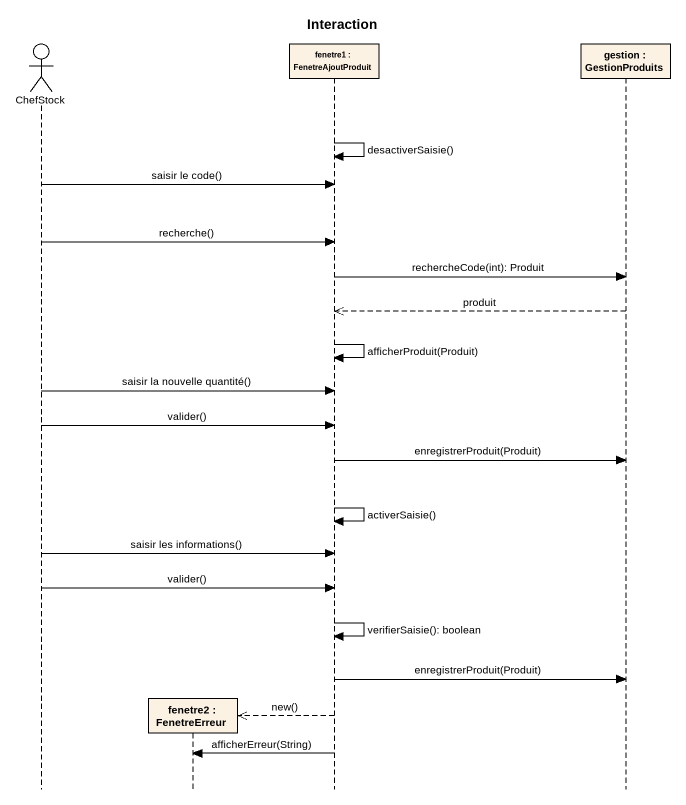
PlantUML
@startuml
title Interaction
hide footbox
actor ChefStock
participant "fenetre2 : FenetreErreur" as fenetre2
participant "fenetre1 : FenetreAjoutProduit" as fenetre1
participant "gestion : GestionProduits" as gestion

fenetre1 -> fenetre1 : desactiverSaisie()
ChefStock -> fenetre1 : saisir le code()
ChefStock -> fenetre1 : recherche()
fenetre1 -> gestion : rechercheCode(int): Produit
gestion -->> fenetre1 : produit
fenetre1 -> fenetre1 : afficherProduit(Produit)
ChefStock -> fenetre1 : saisir la nouvelle quantité()
ChefStock -> fenetre1 : valider()
fenetre1 -> gestion : enregistrerProduit(Produit)
fenetre1 -> fenetre1 : activerSaisie()
ChefStock -> fenetre1 : saisir les informations()
ChefStock -> fenetre1 : valider()
fenetre1 -> fenetre1 : verifierSaisie(): boolean
fenetre1 -> gestion : enregistrerProduit(Produit)
fenetre1 -->> fenetre2 ** : new()
fenetre1 -> fenetre2 : afficherErreur(String)
@enduml
